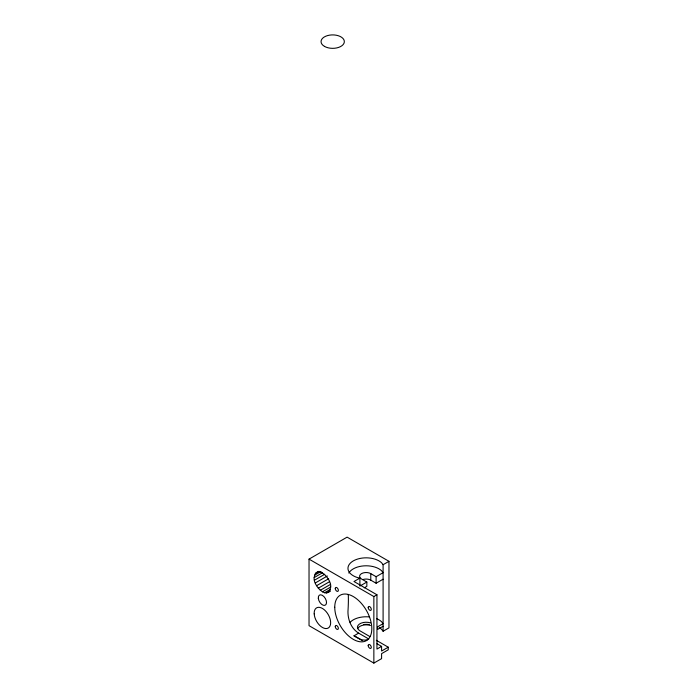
<?xml version="1.0" encoding="UTF-8"?>
<svg xmlns="http://www.w3.org/2000/svg" width="698" height="698" viewBox="0 0 698 698"><rect width="100%" height="100%" fill="white"/><g stroke="black" fill="none" stroke-linecap="round" stroke-linejoin="round"><path stroke-width="1.05" d="M314.17 577.586C316.438 563.085 332.1 579.227 330.643 587.088C328.374 601.589 312.713 585.447 314.17 577.586L322.528 572.761M383.097 626.254L377.662 629.404L377.662 626.795L383.097 623.646L381.562 621.7A18.192 10.505 0 0 0 376.693 618.716M376.318 640.293L388.245 647.194L388.245 649.812L381.588 653.651L381.588 658.642L373.858 663.1L309.031 625.67L309.031 559.124L347.107 537.137L388.969 561.314L388.969 627.86L383.097 631.245L381.562 629.299A18.192 10.505 0 0 0 379.372 627.668M315.278 573.468L318.995 571.322M314.458 575.283L320.958 571.531M314.458 580.204L324.666 574.306M315.278 582.97L327.353 576.007M316.587 585.701L328.653 578.729M318.288 588.196L329.43 581.757M320.277 590.29L330.494 584.392M322.406 591.843L330.765 587.018M324.535 592.75L330.11 589.531M326.524 592.942L330.241 590.805M328.226 592.419L330.084 591.346M364.243 587.838L366.843 586.329L366.843 582.053L359.898 586.067L359.898 578.101L353.982 581.513L376.946 594.775L376.946 649.07L381.588 646.392L381.588 651.033L388.245 647.194M383.097 631.245L383.097 564.708L388.969 561.314M366.843 582.053L361.512 578.965A6.552 3.778 0 0 1 361.512 573.625A6.552 3.778 0 0 1 370.778 573.625L376.109 576.705L383.097 572.665L381.562 570.72A18.192 10.505 0 0 0 363.902 565.869A18.192 10.505 0 0 0 348.834 573.067M362.864 579.558A6.552 3.778 0 0 1 370.778 580.16L376.109 583.24L383.097 579.2M309.031 559.124L373.858 596.554L376.946 594.775M368.588 639.289A26.192 15.12 60 0 1 361.163 639.595L353.982 635.817L358.624 633.138L368.727 638.967M359.898 578.101L357.62 577.612A18.192 10.505 0 0 1 352.822 561.183A18.192 10.505 0 0 1 381.562 562.754L383.097 564.708M376.99 643.739L381.588 646.392M353.982 635.817L362.393 640.668M369.896 636.576L359.967 630.835A8.734 5.043 0 0 1 359.217 624.204A8.734 5.043 0 0 1 370.507 622.904M358.624 633.138C351.269 628.566 347.84 619.876 347.962 611.457A17.101 1.326 -86.9 0 0 348.258 594.644M376.109 576.705L376.109 583.24M373.858 596.554L373.858 663.1M370.778 573.625L370.778 580.16M363.588 624.483A18.192 10.505 0 0 1 369.286 624.535M350.073 622.354A18.192 10.505 0 0 1 369.286 616.927M357.708 628.584A8.734 5.043 0 0 1 370.507 625.521M324.465 46.373A11.639 6.718 0 0 0 343.94 43.363A11.639 6.718 0 0 0 329.683 35.127A11.639 6.718 0 0 0 324.465 46.373M314.196 613.856A11.639 6.718 60 0 0 327.004 628.488A11.639 6.718 60 0 0 326.027 611.492A11.639 6.718 60 0 0 314.196 613.856M368.204 607.574A2.181 1.256 60 0 0 370.533 610.427A2.181 1.256 60 0 0 370.498 607.312A2.181 1.256 60 0 0 368.204 607.574M334.752 607.251A26.192 15.12 60 0 0 362.541 641.82A26.192 15.12 60 0 0 362.541 604.765A26.192 15.12 60 0 0 334.752 607.251M335.267 588.536A2.181 1.256 60 0 0 337.588 591.415A2.181 1.256 60 0 0 337.588 588.327A2.181 1.256 60 0 0 335.267 588.536M335.267 626.56A2.181 1.256 60 0 0 337.588 629.439A2.181 1.256 60 0 0 337.588 626.35A2.181 1.256 60 0 0 335.267 626.56M368.204 645.571A2.181 1.256 60 0 0 370.516 648.451A2.181 1.256 60 0 0 370.516 645.362A2.181 1.256 60 0 0 368.204 645.571M318.314 598.317A5.82 3.359 60 0 0 324.867 605.349A5.82 3.359 60 0 0 324.029 596.694A5.82 3.359 60 0 0 318.314 598.317"/></g></svg>
